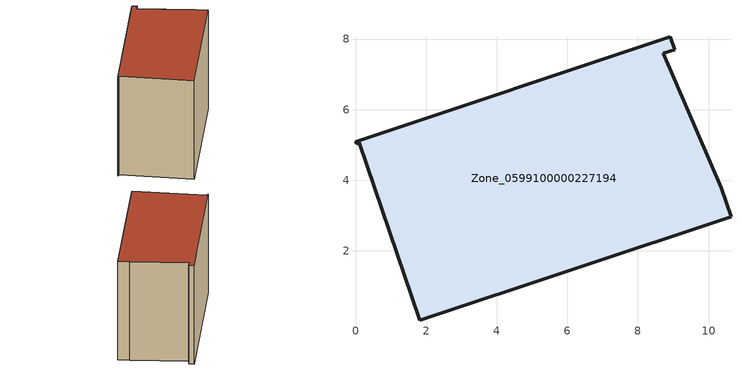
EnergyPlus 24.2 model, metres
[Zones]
Zone_0599100000227194
 floor ground (C_G): 9.04,7.7 8.71,7.6 10.36,3.79 10.64,2.97 1.82,0.03 0.11,5.06 0.02,5.03 0,5.09 8.91,8.07 z0.43
 wall outside (C_F): 9.04,7.7 8.91,8.07 0,5.09 0.02,5.03 0.11,5.06 1.82,0.03 10.64,2.97 10.36,3.79 8.71,7.6 9.04,7.7 z0.43:8.55
 roof outside (C_R): 8.71,7.6 9.04,7.7 8.91,8.07 0,5.09 0.02,5.03 0.11,5.06 1.82,0.03 10.64,2.97 10.36,3.79 z8.55
[BUILDING]
Pand.0599100000227194: North Axis=0; Terrain=City; Loads Convergence Tolerance Value=0.04; Temperature Convergence Tolerance Value=0.4; Solar Distribution=FullExterior; Maximum Number of Warmup Days=25; Minimum Number of Warmup Days=1
[Site:Location]
Rotterdam.The.Hague.AP_ZH_NLD Design_Conditions: Latitude=51.96; Longitude=4.45; Time Zone=1; Elevation=-4.5
[SITE:GROUNDTEMPERATURE:BUILDINGSURFACE]
18, 18, 18, 18, 18, 18, 18, 18, 18, 18, 18, 18
[MATERIAL] Thermal Absorptance=0.9; Solar Absorptance=0.7; Visible Absorptance=0.7
Name | Roughness | Thickness | Conductivity | Density | Specific Heat
G.TI.1965-1974 | MediumSmooth | 0.15 | 0.882353 | 540 | 1210
F.TI.1965-1974 | Rough | 0.3 | 0.697674 | 1920 | 840
R.TI.1965-1974 | MediumRough | 0.2 | 0.232558 | 1500 | 1000
[CONSTRUCTION]
C_G: G.TI.1965-1974
C_F: F.TI.1965-1974
C_R: R.TI.1965-1974
[ZONE]
Zone_0599100000227194: Type=1; Multiplier=1; Ceiling Height=Autocalculate; Volume=Autocalculate; Floor Area=autocalculate; Part of Total Floor Area=Yes
[ZONEINFILTRATION:DESIGNFLOWRATE]
Infil_Zone_0599100000227194: Zone or ZoneList or Space or SpaceList=Zone_0599100000227194; Schedule=AlwaysOn; Design Flow Rate Calculation Method=Flow/Area; Flow Rate per Floor Area=0.003; Constant Term Coefficient=1; Temperature Term Coefficient=0; Velocity Term Coefficient=0; Velocity Squared Term Coefficient=0
[HVACTEMPLATE:ZONE:IDEALLOADSAIRSYSTEM]
Zone_0599100000227194: Maximum Heating Supply Air Temperature=50; Minimum Cooling Supply Air Temperature=13; Maximum Heating Supply Air Humidity Ratio=0.0156; Minimum Cooling Supply Air Humidity Ratio=0.0077; Heating Limit=NoLimit; Cooling Limit=NoLimit; Dehumidification Control Type=ConstantSensibleHeatRatio; Cooling Sensible Heat Ratio=0.7; Dehumidification Setpoint=60; Humidification Control Type=None; Humidification Setpoint=30; Outdoor Air Method=None; Outdoor Air Flow Rate per Person=0.00944; Outdoor Air Flow Rate per Zone Floor Area=0; Outdoor Air Flow Rate per Zone=0; Demand Controlled Ventilation Type=None; Outdoor Air Economizer Type=NoEconomizer; Heat Recovery Type=None; Sensible Heat Recovery Effectiveness=0.7; Latent Heat Recovery Effectiveness=0.65
[ZONECONTROL:THERMOSTAT]
ThermostatControl_Zone_0599100000227194: Zone or ZoneList=Zone_0599100000227194; Control Type Schedule=DualSetpointControlType; Control 1=Thermostat_Zone_0599100000227194; Temperature Difference Between Cutout And Setpoint=0
[THERMOSTATSETPOINT:DUALSETPOINT]
Thermostat_Zone_0599100000227194: Heating Setpoint Temperature Schedule=HeatingSetpoint_Zone_0599100000227194; Cooling Setpoint Temperature Schedule=CoolingSetpoint_Zone_0599100000227194
[SCHEDULE:COMPACT]
HeatingSetpoint_Zone_0599100000227194: Through: 12/31, For: AllDays, Until: 24:00, 21
CoolingSetpoint_Zone_0599100000227194: Through: 12/31, For: AllDays, Until: 24:00, 24
DualSetpointControlType: Through: 12/31, For: AllDays, Until: 24:00, 4
AlwaysOn: Through: 12/31, For: AllDays, Until: 24:00, 1
